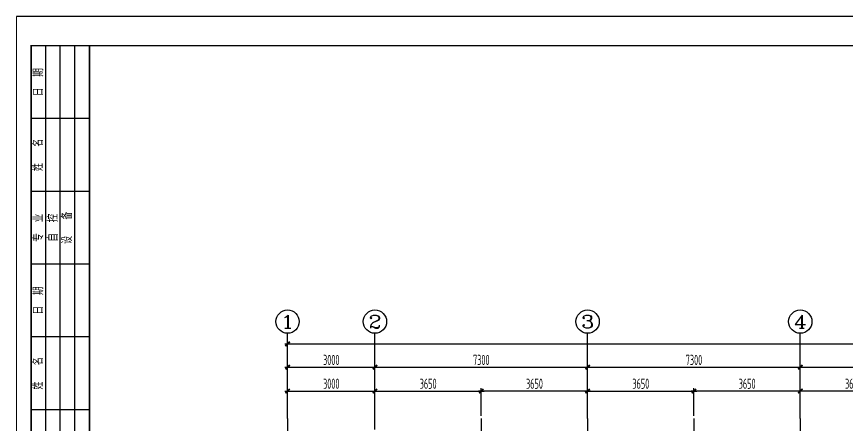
# Model space of a CAD drawing. Extents: x -472319 to -112444, y -516749 to -5704.
# Drawn here: x -218451 to -189933, y -229647 to -215611 of the extents above; entities that cross this region are included whole.
import ezdxf
from ezdxf.enums import TextEntityAlignment as Align

# ---------------------------------------------------------------- set-up
doc = ezdxf.new("R2010")
doc.units = 0
doc.header["$LTSCALE"] = 100
doc.header["$MEASUREMENT"] = 0
doc.linetypes.add('CENTER', pattern=[2, 1.25, -0.25, 0.25, -0.25])
doc.linetypes.add('DOTE', pattern=[2.42, 2, -0.2, 0.02, -0.2])
for name, color, linetype in [('1301', 24, 'Continuous'), ('AXIS', 3, 'Continuous'), ('AXIS_TEXT', 7, 'Continuous'), ('DOTE', 1, 'CENTER'), ('FRAME', 3, 'Continuous'), ('填充', 8, 'Continuous')]:
    doc.layers.add(name, color=color, linetype=linetype)
doc.styles.add('_TCH_AXIS', font='COMPLEX', dxfattribs={"bigfont": 'GBCBIG'})
doc.styles.add('COMPLEX', font='COMPLEX')
doc.styles.add('dxfs', font='txt.shx', dxfattribs={"width": 0.7, "bigfont": 'dxfs.shx'})
doc.styles.add('HZ', font='tssdeng.shx', dxfattribs={"width": 0.6, "height": 350, "bigfont": 'a.shx'})
doc.dimstyles.new('DIMN', dxfattribs={"dimtxt": 350, "dimasz": 150, "dimexe": 100, "dimexo": 100, "dimgap": 75, "dimtad": 1, "dimdec": 0, "dimzin": 0, "dimdsep": 46, "dimtxsty": 'HZ', "dimblk": 'ARCHTICK', "dimcen": 0.09, "dimdle": 100, "dimclrd": 3, "dimclre": 3, "dimclrt": 7, "dimazin": 2, "dimtfac": 1, "dimtdec": 0, "dimtmove": 2, "dimatfit": 3, "dimldrblk": 'ARCHTICK', "dimfxl": 1, "dimtolj": 1, "dimtzin": 0, "dimarcsym": 0})

# ---------------------------------------------------------------- blocks, each defined once
blk = doc.blocks.new('_ArchTick')
at = {"color": 0, "linetype": 'ByBlock', "const_width": 0.4}
blk.add_lwpolyline([(-0.5, -0.5), (0.5, 0.5)], dxfattribs=at)
blk = doc.blocks.new('*D1523')
at = {"layer": 'AXIS', "color": 3, "lineweight": -2, "transparency": 16777216}
for p, q in [((-209149, -229315), (-209149, -227549)), ((-206149, -229315), (-206149, -227549)), ((-209249, -227649), (-206049, -227649))]:
    blk.add_line(p, q, dxfattribs=at)
at = {"layer": 'Defpoints', "color": 0, "transparency": 16777216}
for p in [(-206149, -227649), (-209149, -229415), (-206149, -229415)]:
    blk.add_point(p, dxfattribs=at)
at = {"layer": 'AXIS', "color": 3, "lineweight": -2, "transparency": 16777216, "xscale": 150, "yscale": 150, "zscale": 150, "rotation": 180}
blk.add_blockref('_ArchTick', (-209149, -227649), dxfattribs=at)
at = {"layer": 'AXIS', "color": 3, "lineweight": -2, "transparency": 16777216, "xscale": 150, "yscale": 150, "zscale": 150}
blk.add_blockref('_ArchTick', (-206149, -227649), dxfattribs=at)
at = {"layer": 'AXIS', "color": 7, "transparency": 16777216, "insert": (-207649, -227399), "char_height": 350, "attachment_point": 5, "style": 'HZ'}
blk.add_mtext('\\A1;3000', dxfattribs=at)
blk = doc.blocks.new('*D1524')
at = {"layer": 'AXIS', "color": 3, "lineweight": -2, "transparency": 16777216}
for p, q in [((-206149, -229315), (-206149, -227549)), ((-198849, -229315), (-198849, -227549)), ((-206249, -227649), (-198749, -227649))]:
    blk.add_line(p, q, dxfattribs=at)
at = {"layer": 'Defpoints', "color": 0, "transparency": 16777216}
for p in [(-198849, -227649), (-206149, -229415), (-198849, -229415)]:
    blk.add_point(p, dxfattribs=at)
at = {"layer": 'AXIS', "color": 3, "lineweight": -2, "transparency": 16777216, "xscale": 150, "yscale": 150, "zscale": 150, "rotation": 180}
blk.add_blockref('_ArchTick', (-206149, -227649), dxfattribs=at)
at = {"layer": 'AXIS', "color": 3, "lineweight": -2, "transparency": 16777216, "xscale": 150, "yscale": 150, "zscale": 150}
blk.add_blockref('_ArchTick', (-198849, -227649), dxfattribs=at)
at = {"layer": 'AXIS', "color": 7, "transparency": 16777216, "insert": (-202499, -227399), "char_height": 350, "attachment_point": 5, "style": 'HZ'}
blk.add_mtext('\\A1;7300', dxfattribs=at)
blk = doc.blocks.new('*D1525')
at = {"layer": 'AXIS', "color": 3, "lineweight": -2, "transparency": 16777216}
for p, q in [((-198849, -229315), (-198849, -227549)), ((-191549, -229315), (-191549, -227549)), ((-198949, -227649), (-191449, -227649))]:
    blk.add_line(p, q, dxfattribs=at)
at = {"layer": 'Defpoints', "color": 0, "transparency": 16777216}
for p in [(-191549, -227649), (-198849, -229415), (-191549, -229415)]:
    blk.add_point(p, dxfattribs=at)
at = {"layer": 'AXIS', "color": 3, "lineweight": -2, "transparency": 16777216, "xscale": 150, "yscale": 150, "zscale": 150, "rotation": 180}
blk.add_blockref('_ArchTick', (-198849, -227649), dxfattribs=at)
at = {"layer": 'AXIS', "color": 3, "lineweight": -2, "transparency": 16777216, "xscale": 150, "yscale": 150, "zscale": 150}
blk.add_blockref('_ArchTick', (-191549, -227649), dxfattribs=at)
at = {"layer": 'AXIS', "color": 7, "transparency": 16777216, "insert": (-195199, -227399), "char_height": 350, "attachment_point": 5, "style": 'HZ'}
blk.add_mtext('\\A1;7300', dxfattribs=at)
blk = doc.blocks.new('*D1526')
at = {"layer": 'AXIS', "color": 3, "lineweight": -2, "transparency": 16777216}
for p, q in [((-191549, -229315), (-191549, -227549)), ((-184249, -229315), (-184249, -227549)), ((-191649, -227649), (-184149, -227649))]:
    blk.add_line(p, q, dxfattribs=at)
at = {"layer": 'Defpoints', "color": 0, "transparency": 16777216}
for p in [(-184249, -227649), (-191549, -229415), (-184249, -229415)]:
    blk.add_point(p, dxfattribs=at)
at = {"layer": 'AXIS', "color": 3, "lineweight": -2, "transparency": 16777216, "xscale": 150, "yscale": 150, "zscale": 150, "rotation": 180}
blk.add_blockref('_ArchTick', (-191549, -227649), dxfattribs=at)
at = {"layer": 'AXIS', "color": 3, "lineweight": -2, "transparency": 16777216, "xscale": 150, "yscale": 150, "zscale": 150}
blk.add_blockref('_ArchTick', (-184249, -227649), dxfattribs=at)
at = {"layer": 'AXIS', "color": 7, "transparency": 16777216, "insert": (-187899, -227399), "char_height": 350, "attachment_point": 5, "style": 'HZ'}
blk.add_mtext('\\A1;7300', dxfattribs=at)
blk = doc.blocks.new('*D1533')
at = {"layer": 'AXIS', "color": 3, "lineweight": -2, "transparency": 16777216}
for p, q in [((-209249, -226849), (-149249, -226849)), ((-209149, -229315), (-209149, -226749)), ((-149349, -229315), (-149349, -226749))]:
    blk.add_line(p, q, dxfattribs=at)
at = {"layer": 'Defpoints', "color": 0, "transparency": 16777216}
for p in [(-149349, -226849), (-209149, -229415), (-149349, -229415)]:
    blk.add_point(p, dxfattribs=at)
at = {"layer": 'AXIS', "color": 3, "lineweight": -2, "transparency": 16777216, "xscale": 150, "yscale": 150, "zscale": 150, "rotation": 180}
blk.add_blockref('_ArchTick', (-209149, -226849), dxfattribs=at)
at = {"layer": 'AXIS', "color": 3, "lineweight": -2, "transparency": 16777216, "xscale": 150, "yscale": 150, "zscale": 150}
blk.add_blockref('_ArchTick', (-149349, -226849), dxfattribs=at)
at = {"layer": 'AXIS', "color": 7, "transparency": 16777216, "insert": (-179249, -226599), "char_height": 350, "attachment_point": 5, "style": 'HZ'}
blk.add_mtext('\\A1;59800', dxfattribs=at)
blk = doc.blocks.new('_AXISO')
blk.add_circle((0, 0), 0.5)
at = {"layer": 'AXIS_TEXT', "style": 'COMPLEX', "width": 1.041667}
blk.add_attdef('A', text='', height=0.56, dxfattribs=at).set_placement((-0.25, -0.28), (0.25, -0.28), align=Align.FIT)
blk = doc.blocks.new('*D1812')
at = {"layer": '1301', "color": 3, "lineweight": -2, "transparency": 16777216}
for p, q in [((-191549, -229315), (-191549, -228366)), ((-187899, -229315), (-187899, -228366)), ((-191649, -228466), (-187799, -228466))]:
    blk.add_line(p, q, dxfattribs=at)
at = {"layer": 'Defpoints', "color": 0, "transparency": 16777216}
for p in [(-187899, -228466), (-191549, -229415), (-187899, -229415)]:
    blk.add_point(p, dxfattribs=at)
at = {"layer": '1301', "color": 3, "lineweight": -2, "transparency": 16777216, "xscale": 150, "yscale": 150, "zscale": 150, "rotation": 180}
blk.add_blockref('_ArchTick', (-191549, -228466), dxfattribs=at)
at = {"layer": '1301', "color": 3, "lineweight": -2, "transparency": 16777216, "xscale": 150, "yscale": 150, "zscale": 150}
blk.add_blockref('_ArchTick', (-187899, -228466), dxfattribs=at)
at = {"layer": '1301', "color": 7, "transparency": 16777216, "insert": (-189724, -228216), "char_height": 350, "attachment_point": 5, "style": 'HZ'}
blk.add_mtext('\\A1;3650', dxfattribs=at)
blk = doc.blocks.new('*D1813')
at = {"layer": '1301', "color": 3, "lineweight": -2, "transparency": 16777216}
for p, q in [((-195199, -229315), (-195199, -228367)), ((-191549, -229315), (-191549, -228367)), ((-191449, -228467), (-195299, -228467))]:
    blk.add_line(p, q, dxfattribs=at)
at = {"layer": 'Defpoints', "color": 0, "transparency": 16777216}
for p in [(-195199, -228467), (-195199, -229415), (-191549, -229415)]:
    blk.add_point(p, dxfattribs=at)
at = {"layer": '1301', "color": 3, "lineweight": -2, "transparency": 16777216, "xscale": 150, "yscale": 150, "zscale": 150, "rotation": 180}
blk.add_blockref('_ArchTick', (-195199, -228467), dxfattribs=at)
at = {"layer": '1301', "color": 3, "lineweight": -2, "transparency": 16777216, "xscale": 150, "yscale": 150, "zscale": 150}
blk.add_blockref('_ArchTick', (-191549, -228467), dxfattribs=at)
at = {"layer": '1301', "color": 7, "transparency": 16777216, "insert": (-193374, -228217), "char_height": 350, "attachment_point": 5, "style": 'HZ'}
blk.add_mtext('\\A1;3650', dxfattribs=at)
blk = doc.blocks.new('*D1814')
at = {"layer": '1301', "color": 3, "lineweight": -2, "transparency": 16777216}
for p, q in [((-198849, -229315), (-198849, -228367)), ((-195199, -229315), (-195199, -228367)), ((-198949, -228467), (-195099, -228467))]:
    blk.add_line(p, q, dxfattribs=at)
at = {"layer": 'Defpoints', "color": 0, "transparency": 16777216}
for p in [(-195199, -228467), (-198849, -229415), (-195199, -229415)]:
    blk.add_point(p, dxfattribs=at)
at = {"layer": '1301', "color": 3, "lineweight": -2, "transparency": 16777216, "xscale": 150, "yscale": 150, "zscale": 150, "rotation": 180}
blk.add_blockref('_ArchTick', (-198849, -228467), dxfattribs=at)
at = {"layer": '1301', "color": 3, "lineweight": -2, "transparency": 16777216, "xscale": 150, "yscale": 150, "zscale": 150}
blk.add_blockref('_ArchTick', (-195199, -228467), dxfattribs=at)
at = {"layer": '1301', "color": 7, "transparency": 16777216, "insert": (-197024, -228217), "char_height": 350, "attachment_point": 5, "style": 'HZ'}
blk.add_mtext('\\A1;3650', dxfattribs=at)
blk = doc.blocks.new('*D1815')
at = {"layer": '1301', "color": 3, "lineweight": -2, "transparency": 16777216}
for p, q in [((-202499, -229315), (-202499, -228367)), ((-198849, -229315), (-198849, -228367)), ((-198749, -228467), (-202599, -228467))]:
    blk.add_line(p, q, dxfattribs=at)
at = {"layer": 'Defpoints', "color": 0, "transparency": 16777216}
for p in [(-202499, -228467), (-202499, -229415), (-198849, -229415)]:
    blk.add_point(p, dxfattribs=at)
at = {"layer": '1301', "color": 3, "lineweight": -2, "transparency": 16777216, "xscale": 150, "yscale": 150, "zscale": 150, "rotation": 180}
blk.add_blockref('_ArchTick', (-202499, -228467), dxfattribs=at)
at = {"layer": '1301', "color": 3, "lineweight": -2, "transparency": 16777216, "xscale": 150, "yscale": 150, "zscale": 150}
blk.add_blockref('_ArchTick', (-198849, -228467), dxfattribs=at)
at = {"layer": '1301', "color": 7, "transparency": 16777216, "insert": (-200674, -228217), "char_height": 350, "attachment_point": 5, "style": 'HZ'}
blk.add_mtext('\\A1;3650', dxfattribs=at)
blk = doc.blocks.new('*D1816')
at = {"layer": '1301', "color": 3, "lineweight": -2, "transparency": 16777216}
for p, q in [((-206149, -229315), (-206149, -228367)), ((-202499, -229315), (-202499, -228367)), ((-206249, -228467), (-202399, -228467))]:
    blk.add_line(p, q, dxfattribs=at)
at = {"layer": 'Defpoints', "color": 0, "transparency": 16777216}
for p in [(-202499, -228467), (-206149, -229415), (-202499, -229415)]:
    blk.add_point(p, dxfattribs=at)
at = {"layer": '1301', "color": 3, "lineweight": -2, "transparency": 16777216, "xscale": 150, "yscale": 150, "zscale": 150, "rotation": 180}
blk.add_blockref('_ArchTick', (-206149, -228467), dxfattribs=at)
at = {"layer": '1301', "color": 3, "lineweight": -2, "transparency": 16777216, "xscale": 150, "yscale": 150, "zscale": 150}
blk.add_blockref('_ArchTick', (-202499, -228467), dxfattribs=at)
at = {"layer": '1301', "color": 7, "transparency": 16777216, "insert": (-204324, -228217), "char_height": 350, "attachment_point": 5, "style": 'HZ'}
blk.add_mtext('\\A1;3650', dxfattribs=at)
blk = doc.blocks.new('*D1817')
at = {"layer": '1301', "color": 3, "lineweight": -2, "transparency": 16777216}
for p, q in [((-209149, -229315), (-209149, -228367)), ((-206149, -229315), (-206149, -228367)), ((-209249, -228467), (-206049, -228467))]:
    blk.add_line(p, q, dxfattribs=at)
at = {"layer": 'Defpoints', "color": 0, "transparency": 16777216}
for p in [(-206149, -228467), (-209149, -229415), (-206149, -229415)]:
    blk.add_point(p, dxfattribs=at)
at = {"layer": '1301', "color": 3, "lineweight": -2, "transparency": 16777216, "xscale": 150, "yscale": 150, "zscale": 150, "rotation": 180}
blk.add_blockref('_ArchTick', (-209149, -228467), dxfattribs=at)
at = {"layer": '1301', "color": 3, "lineweight": -2, "transparency": 16777216, "xscale": 150, "yscale": 150, "zscale": 150}
blk.add_blockref('_ArchTick', (-206149, -228467), dxfattribs=at)
at = {"layer": '1301', "color": 7, "transparency": 16777216, "insert": (-207649, -228217), "char_height": 350, "attachment_point": 5, "style": 'HZ'}
blk.add_mtext('\\A1;3000', dxfattribs=at)
blk = doc.blocks.new('A$C20674F94')
at = {"layer": 'FRAME', "lineweight": 18}
blk.add_line((0, 59400), (0, 0), dxfattribs=at)
at = {"layer": 'FRAME'}
for p, q in [((84100, 59400), (0, 59400)), ((2500, 58400), (2500, 1000)), ((83100, 58400), (2500, 58400))]:
    blk.add_line(p, q, dxfattribs=at)
at = {"layer": 'FRAME', "const_width": 50}
for points in [[(2500, 58400), (500, 58400), (500, 35900), (2500, 35900)], [(2500, 58400), (83100, 58400), (83100, 1000), (2500, 1000), (2500, 58400)]]:
    blk.add_lwpolyline(points, dxfattribs=at)
at = {"layer": 'FRAME'}
for points in [[(1000, 35900), (1000, 58400)], [(1500, 35900), (1500, 58400)], [(2000, 35900), (2000, 58400)], [(2500, 55900), (500, 55900)], [(2500, 53400), (500, 53400)], [(2500, 50900), (500, 50900)], [(2500, 48400), (500, 48400)], [(2500, 45900), (500, 45900)]]:
    blk.add_lwpolyline(points, dxfattribs=at)
at = {"layer": 'FRAME', "char_height": 300, "attachment_point": 5, "rotation": 90, "style": 'dxfs'}
for s, insert, width in [('{\\f宋体|b0|i0|c134|p2;日\\Ftxt.shx,dxfs.shx|c134;  \\f宋体|b0|i0|c134|p2;期}', (750, 57150), 1132.5), ('姓   名', (750, 54650), 1185), ('{\\f宋体|b0|i0|c134|p2;专\\Ftxt.shx,dxfs.shx|c134;  \\f宋体|b0|i0|c134|p2;业}', (750, 52150), 1203.38), ('{\\f宋体|b0|i0|c134|p2;自\\Ftxt.shx,dxfs.shx|c134;  \\f宋体|b0|i0|c134|p2;控}', (1250, 52150), 1148.25), ('设   备', (1750, 52150), 1227), ('{\\f宋体|b0|i0|c134|p2;日\\Ftxt.shx,dxfs.shx|c134;  \\f宋体|b0|i0|c134|p2;期}', (750, 49650), 1132.5), ('姓   名', (750, 47150), 1185)]:
    blk.add_mtext(s, dxfattribs=dict(at, insert=insert, width=width))

msp = doc.modelspace()

# ---------------------------------------------------------------- linework, layer by layer
at = {"layer": 'AXIS'}
for p, q in [((-209149.329, -229415.242), (-209149.329, -226484.447)), ((-206149.329, -229415.242), (-206149.329, -226484.447)), ((-198849.329, -229415.242), (-198849.329, -226484.447)), ((-191549.329, -229415.242), (-191549.329, -226484.447))]:
    msp.add_line(p, q, dxfattribs=at)
at = {"layer": 'DOTE', "linetype": 'DOTE', "ltscale": 10}
for p, q in [((-209149.329, -229415.242), (-209149.329, -251565.282)), ((-206149.329, -251565.282), (-206149.329, -229415.242)), ((-202499.329, -229415.242), (-202499.329, -251565.282)), ((-198849.329, -229415.242), (-198849.329, -251565.282)), ((-195199.329, -229415.242), (-195199.329, -251565.282)), ((-191549.329, -229415.242), (-191549.329, -251565.282))]:
    msp.add_line(p, q, dxfattribs=at)

# ---------------------------------------------------------------- block references
at = {"layer": 'AXIS'}
ref = msp.add_blockref('_AXISO', (-209149.329, -226084.447), dxfattribs=dict(at, xscale=800, yscale=800, zscale=800))
ref.add_attrib('A', '1', dxfattribs={"layer": 'AXIS_TEXT', "height": 452.548, "style": '_TCH_AXIS', "width": 2.333333}).set_placement((-209375.603, -226310.721), (-208923.055, -226310.721), align=Align.FIT)
ref = msp.add_blockref('_AXISO', (-206149.329, -226084.447), dxfattribs=dict(at, xscale=800, yscale=800, zscale=800))
ref.add_attrib('A', '2', dxfattribs={"layer": 'AXIS_TEXT', "height": 452.548, "style": '_TCH_AXIS', "width": 1.5}).set_placement((-206375.603, -226310.721), (-205923.055, -226310.721), align=Align.FIT)
ref = msp.add_blockref('_AXISO', (-198849.329, -226084.447), dxfattribs=dict(at, xscale=800, yscale=800, zscale=800))
ref.add_attrib('A', '3', dxfattribs={"layer": 'AXIS_TEXT', "height": 452.548, "style": '_TCH_AXIS', "width": 1.5}).set_placement((-199075.603, -226310.721), (-198623.055, -226310.721), align=Align.FIT)
ref = msp.add_blockref('_AXISO', (-191549.329, -226084.447), dxfattribs=dict(at, xscale=800, yscale=800, zscale=800))
ref.add_attrib('A', '4', dxfattribs={"layer": 'AXIS_TEXT', "height": 452.548, "style": '_TCH_AXIS', "width": 1.3125}).set_placement((-191775.603, -226310.721), (-191323.055, -226310.721), align=Align.FIT)
at = {"layer": '填充'}
msp.add_blockref('A$C20674F94', (-218450.5, -275010.5), dxfattribs=at)

# ---------------------------------------------------------------- dimensions: what is measured, and where the dimension line sits
at = {"layer": '1301', "color": 7}
for base, p1, p2, picture, middle in [((-206149.329, -228466.5), (-209149.329, -229415.242), (-206149.329, -229415.242), '*D1817', (-207649.329, -228216.5)), ((-202499.329, -228466.5), (-206149.329, -229415.242), (-202499.329, -229415.242), '*D1816', (-204324.329, -228216.5)), ((-195199.329, -228466.5), (-198849.329, -229415.242), (-195199.329, -229415.242), '*D1814', (-197024.329, -228216.5)), ((-187899.329, -228466.5), (-191549.329, -229415.242), (-187899.329, -229415.242), '*D1812', (-189724.329, -228216.5))]:
    dim = msp.add_linear_dim(base=base, p1=p1, p2=p2, angle=180, dimstyle='DIMN', override={"dimfxl": 100}, dxfattribs=at)
    dim.commit()
    dim.dimension.update_dxf_attribs({"geometry": picture, "text_midpoint": middle})
for base, p1, p2, picture, middle in [((-202499.329, -228466.5), (-198849.329, -229415.242), (-202499.329, -229415.242), '*D1815', (-200674.329, -228216.5)), ((-195199.329, -228466.5), (-191549.329, -229415.242), (-195199.329, -229415.242), '*D1813', (-193374.329, -228216.5))]:
    dim = msp.add_linear_dim(base=base, p1=p1, p2=p2, dimstyle='DIMN', override={"dimfxl": 100}, dxfattribs=at)
    dim.commit()
    dim.dimension.update_dxf_attribs({"geometry": picture, "text_midpoint": middle})
at = {"layer": 'AXIS'}
for p1, p2, distance, picture, middle in [((-209149.329, -229415.242), (-149349.329, -229415.242), 2566.5, '*D1533', (-179249.329, -226598.742)), ((-209149.329, -229415.242), (-206149.329, -229415.242), 1766.5, '*D1523', (-207649.329, -227398.742)), ((-206149.329, -229415.242), (-198849.329, -229415.242), 1766.5, '*D1524', (-202499.329, -227398.742)), ((-198849.329, -229415.242), (-191549.329, -229415.242), 1766.5, '*D1525', (-195199.329, -227398.742)), ((-191549.329, -229415.242), (-184249.329, -229415.242), 1766.5, '*D1526', (-187899.329, -227398.742))]:
    dim = msp.add_aligned_dim(p1=p1, p2=p2, distance=distance, dimstyle='DIMN', dxfattribs=at)
    dim.commit()
    dim.dimension.update_dxf_attribs({"geometry": picture, "text_midpoint": middle})

doc.saveas('drawing.dxf')
